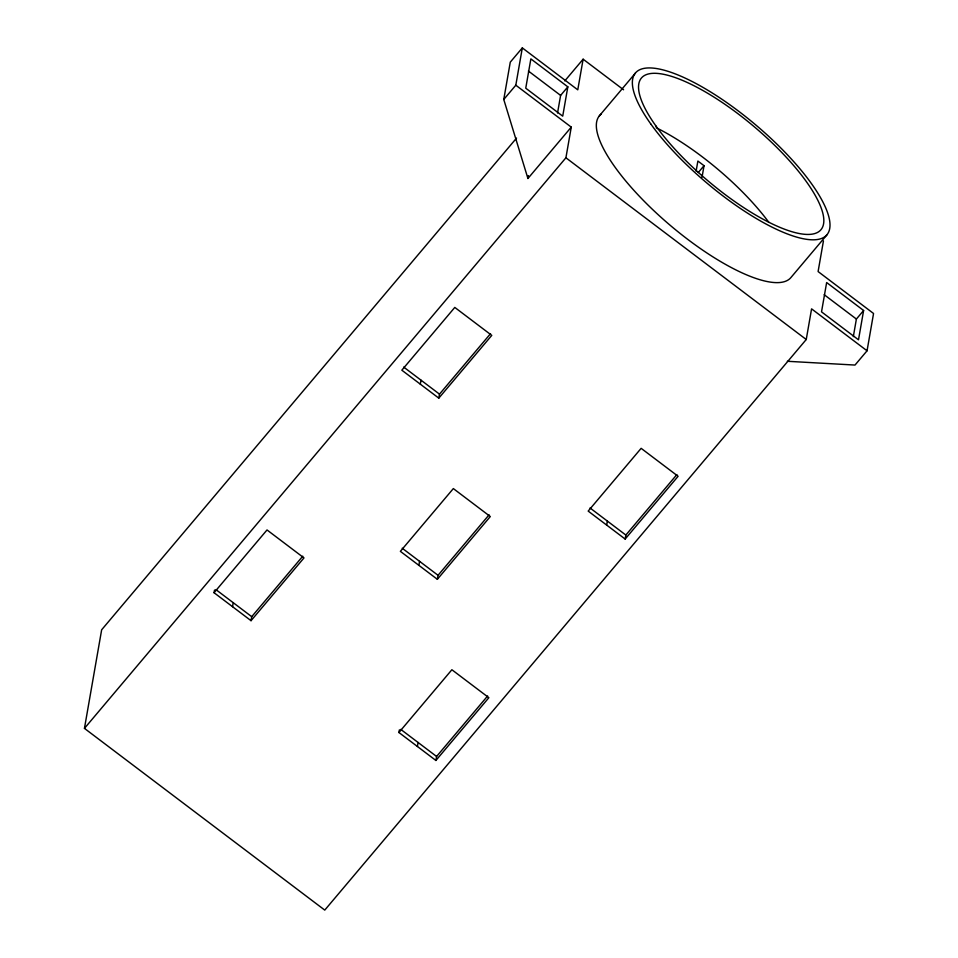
<?xml version="1.0" encoding="UTF-8"?>
<svg xmlns="http://www.w3.org/2000/svg" width="958" height="958" viewBox="0 0 958 958"><rect width="100%" height="100%" fill="white"/><g stroke="black" fill="none" stroke-linecap="round" stroke-linejoin="round"><path stroke-width="1.44" d="M787.368 361.286L855.003 365.058L867.05 350.796L811.582 308.859L806.241 339.503L324.762 910.1L84.448 728.379L101.656 629.789L516.542 138.096M214.053 592.727L267.019 529.954L303.985 557.915L251.032 620.676L214.053 592.727L214.52 590.056M232.543 606.701L233.237 602.702M251.032 620.676L251.726 616.677L302.764 556.203M420.311 384.17L421.017 380.17M438.8 398.145L491.765 335.384L454.787 307.422L401.833 370.195L438.8 398.145L439.494 394.145L490.532 333.671M418.862 565.328L419.556 561.328M522.314 47.9L515.811 85.202L571.267 127.139L527.93 178.499L503.764 99.476L510.279 62.162L522.314 47.9L577.77 89.836L583.123 59.192L623.574 89.777M398.923 732.511L451.877 669.738L488.855 697.699L435.89 760.46L398.923 732.511L399.378 729.84M437.351 579.303L490.304 516.542L453.338 488.58L400.372 551.353L437.351 579.303L438.046 575.303L489.083 514.829M417.401 746.486L418.107 742.486M527.93 178.499L528.433 175.625M435.89 760.46L436.585 756.461L487.622 695.987M557.544 112.984L560.61 95.405L567.831 86.843L530.864 58.881L525.75 88.196L562.717 116.157L567.831 86.843M84.448 728.379L565.915 157.783L571.267 127.139M606.665 525.08L607.36 521.08M625.155 539.055L678.108 476.282L641.141 448.332L588.176 511.093L625.155 539.055L625.849 535.055L676.887 474.569M696.107 171.183L697.879 161.04L704.034 165.698L702.022 177.29M823.449 240.913L818.096 271.557L873.552 313.494L867.05 350.796M853.327 336.641L856.392 319.05L863.613 310.5L826.646 282.538L821.521 311.853L858.5 339.803L863.613 310.5M503.764 99.476L515.811 85.202M564.789 80.915L583.123 59.192M599.337 115.858L635.453 73.071M698.262 172.548L704.034 165.698M827.053 234.71L790.949 277.509A125.342 37.961 40.2 0 1 667.367 222.891A125.342 37.961 40.2 0 1 601.277 114.038M528.409 71.048L560.61 95.405M824.191 294.705L856.392 319.05M565.915 157.783L806.241 339.503M403.677 367.07L439.494 394.145M590.032 507.968L625.849 535.055M402.228 548.227L438.046 575.303M215.909 589.601L251.726 616.677M400.767 729.385L436.585 756.461M656.182 127.713A117.511 35.59 40.2 0 1 768.831 222.328M650.949 124.181A125.342 37.961 40.2 0 0 821.353 238.53A125.342 37.961 40.2 0 0 721.458 98.949A125.342 37.961 40.2 0 0 650.949 124.181M655.967 126.037A117.511 35.59 40.2 0 0 815.725 233.237A117.511 35.59 40.2 0 0 722.081 102.386A117.511 35.59 40.2 0 0 655.967 126.037"/></g></svg>
